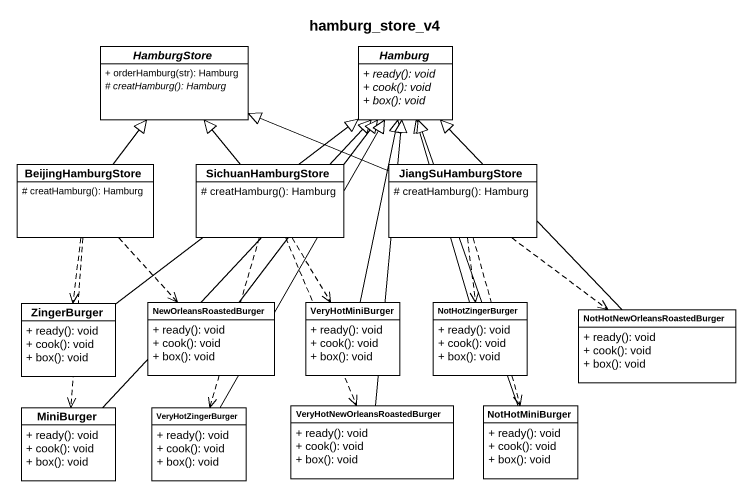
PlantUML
@startuml
title hamburg_store_v4
hide circle
hide empty members
skinparam classAttributeIconSize 0
abstract class HamburgStore {
  + orderHamburg(str): Hamburg
  {abstract} # creatHamburg(): Hamburg
}
abstract class Hamburg {
  {abstract} + ready(): void
  {abstract} + cook(): void
  {abstract} + box(): void
}
class BeijingHamburgStore {
  # creatHamburg(): Hamburg
}
class SichuanHamburgStore {
  # creatHamburg(): Hamburg
}
class JiangSuHamburgStore {
  # creatHamburg(): Hamburg
}
class ZingerBurger {
  + ready(): void
  + cook(): void
  + box(): void
}
class NewOrleansRoastedBurger {
  + ready(): void
  + cook(): void
  + box(): void
}
class VeryHotMiniBurger {
  + ready(): void
  + cook(): void
  + box(): void
}
class NotHotZingerBurger {
  + ready(): void
  + cook(): void
  + box(): void
}
class "NotHotNewOrleansRoastedBurger" as NotHotNewOrleansRoastedBurge {
  + ready(): void
  + cook(): void
  + box(): void
}
class MiniBurger {
  + ready(): void
  + cook(): void
  + box(): void
}
class VeryHotZingerBurger {
  + ready(): void
  + cook(): void
  + box(): void
}
class "VeryHotNewOrleansRoastedBurger" as VeryHotNewOrleansRoastedBurg {
  + ready(): void
  + cook(): void
  + box(): void
}
class NotHotMiniBurger {
  + ready(): void
  + cook(): void
  + box(): void
}
BeijingHamburgStore -up-|> HamburgStore
BeijingHamburgStore ..> ZingerBurger
BeijingHamburgStore ..> NewOrleansRoastedBurger
BeijingHamburgStore ..> MiniBurger
SichuanHamburgStore -up-|> HamburgStore
SichuanHamburgStore ..> VeryHotMiniBurger
SichuanHamburgStore ..> VeryHotZingerBurger
SichuanHamburgStore ..> VeryHotNewOrleansRoastedBurg
JiangSuHamburgStore -left-|> HamburgStore
JiangSuHamburgStore ..> NotHotZingerBurger
JiangSuHamburgStore ..> NotHotNewOrleansRoastedBurge
JiangSuHamburgStore ..> NotHotMiniBurger
ZingerBurger -up-|> Hamburg
NewOrleansRoastedBurger -up-|> Hamburg
VeryHotMiniBurger -up-|> Hamburg
NotHotZingerBurger -up-|> Hamburg
NotHotNewOrleansRoastedBurge -up-|> Hamburg
MiniBurger -up-|> Hamburg
VeryHotZingerBurger -up-|> Hamburg
VeryHotNewOrleansRoastedBurg -up-|> Hamburg
NotHotMiniBurger -up-|> Hamburg
@enduml
